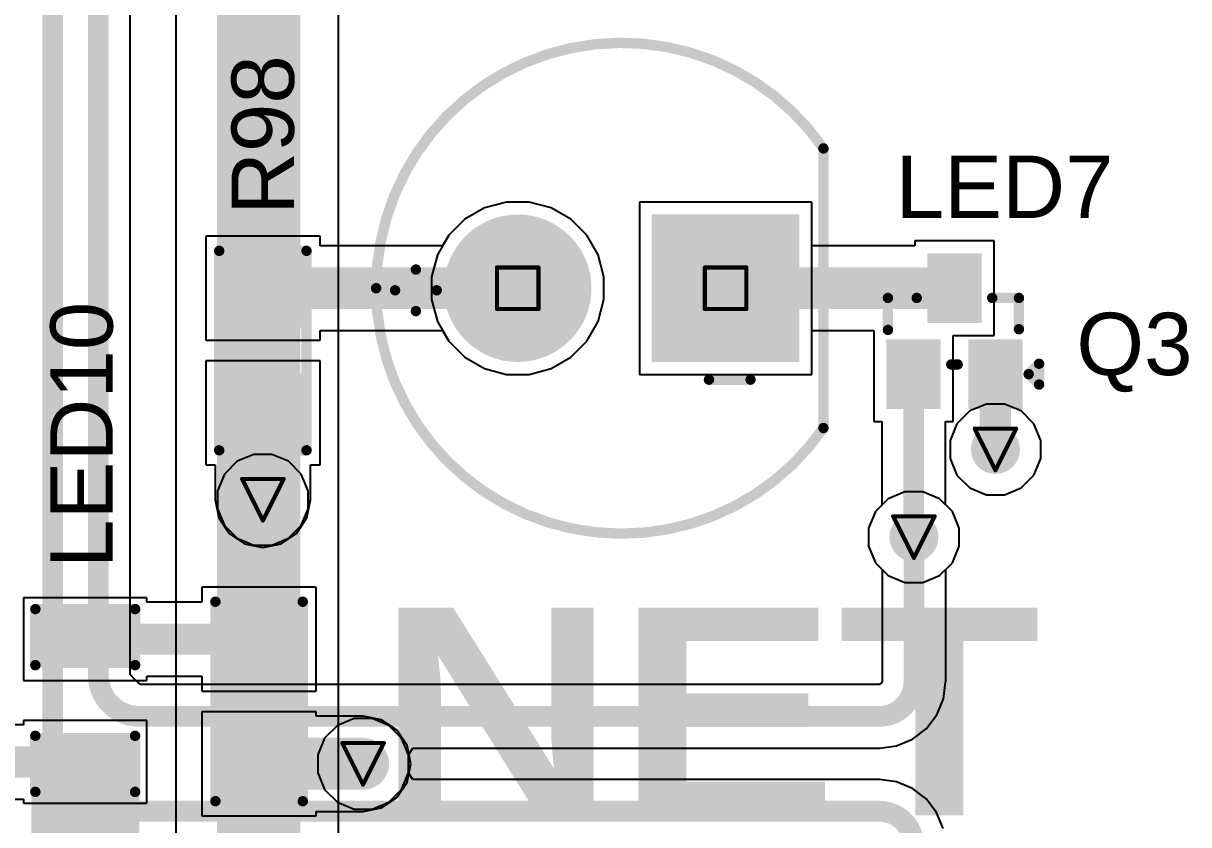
# Model space of a CAD drawing. Header units: inches. Extents: x 0 to 12.2, y 0 to 7.
# Drawn here: x 0.937 to 1.497, y 0.506 to 0.891 of the extents above; entities that cross this region are included whole.
import ezdxf

# ---------------------------------------------------------------- set-up
doc = ezdxf.new("R2010")
doc.units = ezdxf.units.IN
doc.header["$MEASUREMENT"] = 0
for name, color, linetype in [('Bottom Layer', 5, 'Continuous'), ('Bottom Solder', 6, 'Continuous'), ('Drill Drawing', 1, 'Continuous'), ('Layer 1', 16, 'Continuous'), ('Layer 2', 76, 'Continuous'), ('Multi-Layer', 9, 'Continuous'), ('Pad Holes', 156, 'Continuous'), ('Top Layer', 1, 'Continuous'), ('Top Overlay', 2, 'Continuous'), ('Top Paste', 8, 'Continuous'), ('Top Solder', 216, 'Continuous'), ('Via Holes', 16, 'Continuous')]:
    doc.layers.add(name, color=color, linetype=linetype)
doc.styles.add('Arial', font='', dxfattribs={"height": 0.2})
doc.styles.add('Arial Black_Bold', font='', dxfattribs={"height": 0.2})
doc.styles.get('Arial').set_extended_font_data('Arial')
doc.styles.get('Arial Black_Bold').set_extended_font_data('Arial Black', bold=True)

# ---------------------------------------------------------------- blocks, each defined once
blk = doc.blocks.new('R___0603_1')
at = {"layer": 'Top Layer'}
for points in [[(-0.015, 0.0175), (-0.015, -0.0175), (-0.045, -0.0175), (-0.045, 0.0175)], [(0.045, 0.0175), (0.045, -0.0175), (0.015, -0.0175), (0.015, 0.0175)]]:
    blk.add_hatch(color=1, dxfattribs=at).paths.add_polyline_path(points)
at = {"layer": 'Top Paste'}
for points in [[(-0.015, 0.0175), (-0.015, -0.0175), (-0.045, -0.0175), (-0.045, 0.0175)], [(0.045, 0.0175), (0.045, -0.0175), (0.015, -0.0175), (0.015, 0.0175)]]:
    blk.add_hatch(color=8, dxfattribs=at).paths.add_polyline_path(points)
at = {"layer": 'Top Solder'}
for points in [[(-0.011, 0.0215), (-0.011, -0.0215), (-0.049, -0.0215), (-0.049, 0.0215)], [(0.049, 0.0215), (0.049, -0.0215), (0.011, -0.0215), (0.011, 0.0215)]]:
    blk.add_hatch(color=216, dxfattribs=at).paths.add_polyline_path(points)
at = {"layer": 'Top Overlay'}
for points in [[(0.048, 0.021, 0.005, 0.005, 0), (-0.048, 0.021, 0.005, 0.005, 0)], [(-0.048, -0.021, 0.005, 0.005, 0), (-0.048, 0.021, 0.005, 0.005, 0)], [(0.048, -0.021, 0.005, 0.005, 0), (0.048, 0.021, 0.005, 0.005, 0)], [(0.048, -0.021, 0.005, 0.005, 0), (-0.048, -0.021, 0.005, 0.005, 0)]]:
    blk.add_lwpolyline(points, format="xyseb", dxfattribs=at)
for points in [[(-0.04925, 0.021, 0.0025, 0.0025, 1), (-0.04675, 0.021, 0.0025, 0.0025, 1)], [(-0.04925, 0.021, 0.0025, 0.0025, 1), (-0.04675, 0.021, 0.0025, 0.0025, 1)], [(0.04675, 0.021, 0.0025, 0.0025, 1), (0.04925, 0.021, 0.0025, 0.0025, 1)], [(0.04675, 0.021, 0.0025, 0.0025, 1), (0.04925, 0.021, 0.0025, 0.0025, 1)], [(-0.04925, -0.021, 0.0025, 0.0025, 1), (-0.04675, -0.021, 0.0025, 0.0025, 1)], [(-0.04925, -0.021, 0.0025, 0.0025, 1), (-0.04675, -0.021, 0.0025, 0.0025, 1)], [(0.04675, -0.021, 0.0025, 0.0025, 1), (0.04925, -0.021, 0.0025, 0.0025, 1)], [(0.04675, -0.021, 0.0025, 0.0025, 1), (0.04925, -0.021, 0.0025, 0.0025, 1)]]:
    blk.add_lwpolyline(points, format="xyseb", close=True, dxfattribs=at)
blk = doc.blocks.new('R___0603_51')
at = {"layer": 'Top Layer'}
for points in [[(-0.015, 0.0175), (-0.015, -0.0175), (-0.045, -0.0175), (-0.045, 0.0175)], [(0.045, 0.0175), (0.045, -0.0175), (0.015, -0.0175), (0.015, 0.0175)]]:
    blk.add_hatch(color=1, dxfattribs=at).paths.add_polyline_path(points)
at = {"layer": 'Top Paste'}
for points in [[(-0.015, 0.0175), (-0.015, -0.0175), (-0.045, -0.0175), (-0.045, 0.0175)], [(0.045, 0.0175), (0.045, -0.0175), (0.015, -0.0175), (0.015, 0.0175)]]:
    blk.add_hatch(color=8, dxfattribs=at).paths.add_polyline_path(points)
at = {"layer": 'Top Solder'}
for points in [[(-0.011, 0.0215), (-0.011, -0.0215), (-0.049, -0.0215), (-0.049, 0.0215)], [(0.049, 0.0215), (0.049, -0.0215), (0.011, -0.0215), (0.011, 0.0215)]]:
    blk.add_hatch(color=216, dxfattribs=at).paths.add_polyline_path(points)
at = {"layer": 'Top Overlay'}
for points in [[(0.048, 0.021, 0.005, 0.005, 0), (-0.048, 0.021, 0.005, 0.005, 0)], [(-0.048, -0.021, 0.005, 0.005, 0), (-0.048, 0.021, 0.005, 0.005, 0)], [(0.048, -0.021, 0.005, 0.005, 0), (0.048, 0.021, 0.005, 0.005, 0)], [(0.048, -0.021, 0.005, 0.005, 0), (-0.048, -0.021, 0.005, 0.005, 0)]]:
    blk.add_lwpolyline(points, format="xyseb", dxfattribs=at)
for points in [[(-0.04925, 0.021, 0.0025, 0.0025, 1), (-0.04675, 0.021, 0.0025, 0.0025, 1)], [(-0.04925, 0.021, 0.0025, 0.0025, 1), (-0.04675, 0.021, 0.0025, 0.0025, 1)], [(0.04675, 0.021, 0.0025, 0.0025, 1), (0.04925, 0.021, 0.0025, 0.0025, 1)], [(0.04675, 0.021, 0.0025, 0.0025, 1), (0.04925, 0.021, 0.0025, 0.0025, 1)], [(-0.04925, -0.021, 0.0025, 0.0025, 1), (-0.04675, -0.021, 0.0025, 0.0025, 1)], [(-0.04925, -0.021, 0.0025, 0.0025, 1), (-0.04675, -0.021, 0.0025, 0.0025, 1)], [(0.04675, -0.021, 0.0025, 0.0025, 1), (0.04925, -0.021, 0.0025, 0.0025, 1)], [(0.04675, -0.021, 0.0025, 0.0025, 1), (0.04925, -0.021, 0.0025, 0.0025, 1)]]:
    blk.add_lwpolyline(points, format="xyseb", close=True, dxfattribs=at)
blk = doc.blocks.new('SOT_416_168')
at = {"layer": 'Top Layer'}
for points in [[(-0.00906, 0.03347), (0.00906, 0.03347), (0.00906, 0.00788), (-0.00906, 0.00788)], [(-0.02874, -0.00787), (-0.01064, -0.00787), (-0.01064, -0.03347), (-0.02874, -0.03347)], [(0.01064, -0.00787), (0.02874, -0.00787), (0.02874, -0.03347), (0.01064, -0.03347)]]:
    blk.add_hatch(color=1, dxfattribs=at).paths.add_polyline_path(points)
at = {"layer": 'Top Paste'}
for points in [[(-0.00906, 0.03347), (0.00906, 0.03347), (0.00906, 0.00788), (-0.00906, 0.00788)], [(-0.02874, -0.00787), (-0.01064, -0.00787), (-0.01064, -0.03347), (-0.02874, -0.03347)], [(0.01064, -0.00787), (0.02874, -0.00787), (0.02874, -0.03347), (0.01064, -0.03347)]]:
    blk.add_hatch(color=8, dxfattribs=at).paths.add_polyline_path(points)
at = {"layer": 'Top Solder'}
for points in [[(-0.01306, 0.03746), (0.01306, 0.03746), (0.01306, 0.00387), (-0.01306, 0.00387)], [(-0.03275, -0.00387), (-0.00664, -0.00387), (-0.00664, -0.03747), (-0.03275, -0.03747)], [(0.00664, -0.00387), (0.03275, -0.00387), (0.03275, -0.03747), (0.00664, -0.03747)]]:
    blk.add_hatch(color=216, dxfattribs=at).paths.add_polyline_path(points)
at = {"layer": 'Top Overlay'}
for points in [[(-0.032, 0.016, 0.005, 0.005, 0), (-0.01816, 0.016, 0.005, 0.005, 0)], [(-0.032, 0.00062, 0.005, 0.005, 0), (-0.032, 0.016, 0.005, 0.005, 0)], [(0.01816, 0.016, 0.005, 0.005, 0), (0.031, 0.016, 0.005, 0.005, 0)], [(0.031, 0.00094, 0.005, 0.005, 0), (0.031, 0.016, 0.005, 0.005, 0)], [(-0.00153, -0.016, 0.005, 0.005, 0), (0.00153, -0.016, 0.005, 0.005, 0)], [(0.03569, -0.02067, 0.005, 0.005, 0), (0.04069, -0.01567, 0.005, 0.005, 0)], [(0.04069, -0.02567, 0.005, 0.005, 0), (0.04069, -0.01567, 0.005, 0.005, 0)], [(0.03569, -0.02067, 0.005, 0.005, 0), (0.04069, -0.02567, 0.005, 0.005, 0)]]:
    blk.add_lwpolyline(points, format="xyseb", dxfattribs=at)
for points in [[(-0.03325, 0.016, 0.0025, 0.0025, 1), (-0.03075, 0.016, 0.0025, 0.0025, 1)], [(-0.03325, 0.016, 0.0025, 0.0025, 1), (-0.03075, 0.016, 0.0025, 0.0025, 1)], [(-0.01941, 0.016, 0.0025, 0.0025, 1), (-0.01691, 0.016, 0.0025, 0.0025, 1)], [(0.01691, 0.016, 0.0025, 0.0025, 1), (0.01941, 0.016, 0.0025, 0.0025, 1)], [(0.02975, 0.016, 0.0025, 0.0025, 1), (0.03225, 0.016, 0.0025, 0.0025, 1)], [(0.02975, 0.016, 0.0025, 0.0025, 1), (0.03225, 0.016, 0.0025, 0.0025, 1)], [(-0.03325, 0.00062, 0.0025, 0.0025, 1), (-0.03075, 0.00062, 0.0025, 0.0025, 1)], [(0.02975, 0.00094, 0.0025, 0.0025, 1), (0.03225, 0.00094, 0.0025, 0.0025, 1)], [(-0.00279, -0.016, 0.0025, 0.0025, 1), (-0.00028, -0.016, 0.0025, 0.0025, 1)], [(0.00028, -0.016, 0.0025, 0.0025, 1), (0.00279, -0.016, 0.0025, 0.0025, 1)], [(0.03944, -0.01567, 0.0025, 0.0025, 1), (0.04194, -0.01567, 0.0025, 0.0025, 1)], [(0.03944, -0.01567, 0.0025, 0.0025, 1), (0.04194, -0.01567, 0.0025, 0.0025, 1)], [(0.03444, -0.02067, 0.0025, 0.0025, 1), (0.03694, -0.02067, 0.0025, 0.0025, 1)], [(0.03444, -0.02067, 0.0025, 0.0025, 1), (0.03694, -0.02067, 0.0025, 0.0025, 1)], [(0.03944, -0.02567, 0.0025, 0.0025, 1), (0.04194, -0.02567, 0.0025, 0.0025, 1)], [(0.03944, -0.02567, 0.0025, 0.0025, 1), (0.04194, -0.02567, 0.0025, 0.0025, 1)]]:
    blk.add_lwpolyline(points, format="xyseb", close=True, dxfattribs=at)
blk = doc.blocks.new('LED_0603_173')
at = {"layer": 'Top Layer'}
for points in [[(-0.03937, 0.01969), (-0.01969, 0.01969), (-0.01969, -0.01969), (-0.03937, -0.01969)], [(0.01969, 0.01969), (0.03937, 0.01969), (0.03937, -0.01969), (0.01969, -0.01969)]]:
    blk.add_hatch(color=1, dxfattribs=at).paths.add_polyline_path(points)
at = {"layer": 'Top Overlay'}
blk.add_hatch(color=2, dxfattribs=at).paths.add_polyline_path([(0.044, -0.02599), (0.069, -0.02599), (0.069, 0.02601), (0.044, 0.02601)])
at = {"layer": 'Top Paste'}
for points in [[(-0.03937, 0.01969), (-0.01969, 0.01969), (-0.01969, -0.01969), (-0.03937, -0.01969)], [(0.01969, 0.01969), (0.03937, 0.01969), (0.03937, -0.01969), (0.01969, -0.01969)]]:
    blk.add_hatch(color=8, dxfattribs=at).paths.add_polyline_path(points)
at = {"layer": 'Top Solder'}
for points in [[(-0.04337, 0.02369), (-0.01569, 0.02369), (-0.01569, -0.02369), (-0.04337, -0.02369)], [(0.01569, 0.02369), (0.04337, 0.02369), (0.04337, -0.02369), (0.01569, -0.02369)]]:
    blk.add_hatch(color=216, dxfattribs=at).paths.add_polyline_path(points)
at = {"layer": 'Top Overlay'}
for points in [[(-0.017, 0.024, 0.005, 0.005, 0), (-0.044, 0.024, 0.005, 0.005, 0)], [(-0.044, -0.024, 0.005, 0.005, 0), (-0.044, 0.024, 0.005, 0.005, 0)], [(0.044, 0.024, 0.005, 0.005, 0), (0.017, 0.024, 0.005, 0.005, 0)], [(0.044, -0.024, 0.005, 0.005, 0), (0.044, 0.024, 0.005, 0.005, 0)], [(-0.044, -0.024, 0.005, 0.005, 0), (-0.017, -0.024, 0.005, 0.005, 0)], [(0.044, -0.024, 0.005, 0.005, 0), (0.017, -0.024, 0.005, 0.005, 0)]]:
    blk.add_lwpolyline(points, format="xyseb", dxfattribs=at)
for points in [[(-0.04525, 0.024, 0.0025, 0.0025, 1), (-0.04275, 0.024, 0.0025, 0.0025, 1)], [(-0.04525, 0.024, 0.0025, 0.0025, 1), (-0.04275, 0.024, 0.0025, 0.0025, 1)], [(-0.01825, 0.024, 0.0025, 0.0025, 1), (-0.01575, 0.024, 0.0025, 0.0025, 1)], [(0.01575, 0.024, 0.0025, 0.0025, 1), (0.01825, 0.024, 0.0025, 0.0025, 1)], [(0.04275, 0.024, 0.0025, 0.0025, 1), (0.04525, 0.024, 0.0025, 0.0025, 1)], [(0.04275, 0.024, 0.0025, 0.0025, 1), (0.04525, 0.024, 0.0025, 0.0025, 1)], [(-0.04525, -0.024, 0.0025, 0.0025, 1), (-0.04275, -0.024, 0.0025, 0.0025, 1)], [(-0.04525, -0.024, 0.0025, 0.0025, 1), (-0.04275, -0.024, 0.0025, 0.0025, 1)], [(-0.01825, -0.024, 0.0025, 0.0025, 1), (-0.01575, -0.024, 0.0025, 0.0025, 1)], [(0.01575, -0.024, 0.0025, 0.0025, 1), (0.01825, -0.024, 0.0025, 0.0025, 1)], [(0.04275, -0.024, 0.0025, 0.0025, 1), (0.04525, -0.024, 0.0025, 0.0025, 1)], [(0.04275, -0.024, 0.0025, 0.0025, 1), (0.04525, -0.024, 0.0025, 0.0025, 1)]]:
    blk.add_lwpolyline(points, format="xyseb", close=True, dxfattribs=at)
blk = doc.blocks.new('TH_LED_5___Y______175')
at = {"layer": 'Bottom Layer'}
blk.add_hatch(color=5, dxfattribs=at).paths.add_polyline_path([(-0.0815, 0.0315), (-0.0185, 0.0315), (-0.0185, -0.0315), (-0.0815, -0.0315)])
h = blk.add_hatch(color=5, dxfattribs=at)
edge = h.paths.add_edge_path()
edge.add_arc((0.05, 0), 0.0315, 0, 360)
at = {"layer": 'Bottom Solder'}
blk.add_hatch(color=6, dxfattribs=at).paths.add_polyline_path([(-0.0855, 0.0355), (-0.0145, 0.0355), (-0.0145, -0.0355), (-0.0855, -0.0355)])
h = blk.add_hatch(color=6, dxfattribs=at)
edge = h.paths.add_edge_path()
edge.add_arc((0.05, 0), 0.0355, 0, 360)
at = {"layer": 'Layer 1'}
blk.add_hatch(color=16, dxfattribs=at).paths.add_polyline_path([(-0.0815, 0.0315), (-0.0185, 0.0315), (-0.0185, -0.0315), (-0.0815, -0.0315)])
h = blk.add_hatch(color=16, dxfattribs=at)
edge = h.paths.add_edge_path()
edge.add_arc((0.05, 0), 0.0315, 0, 360)
at = {"layer": 'Layer 2'}
blk.add_hatch(color=76, dxfattribs=at).paths.add_polyline_path([(-0.0815, 0.0315), (-0.0185, 0.0315), (-0.0185, -0.0315), (-0.0815, -0.0315)])
h = blk.add_hatch(color=76, dxfattribs=at)
edge = h.paths.add_edge_path()
edge.add_arc((0.05, 0), 0.0315, 0, 360)
at = {"layer": 'Multi-Layer'}
blk.add_hatch(color=9, dxfattribs=at).paths.add_polyline_path([(-0.0815, 0.0315), (-0.0185, 0.0315), (-0.0185, -0.0315), (-0.0815, -0.0315)])
h = blk.add_hatch(color=9, dxfattribs=at)
edge = h.paths.add_edge_path()
edge.add_arc((0.05, 0), 0.0315, 0, 360)
at = {"layer": 'Pad Holes'}
h = blk.add_hatch(color=7, dxfattribs=at)
edge = h.paths.add_edge_path()
edge.add_arc((-0.05, 0), 0.01772, 0, 360)
h = blk.add_hatch(color=7, dxfattribs=at)
edge = h.paths.add_edge_path()
edge.add_arc((0.05, 0), 0.01772, 0, 360)
at = {"layer": 'Top Layer'}
blk.add_hatch(color=1, dxfattribs=at).paths.add_polyline_path([(-0.0815, 0.0315), (-0.0185, 0.0315), (-0.0185, -0.0315), (-0.0815, -0.0315)])
h = blk.add_hatch(color=1, dxfattribs=at)
edge = h.paths.add_edge_path()
edge.add_arc((0.05, 0), 0.0315, 0, 360)
at = {"layer": 'Top Solder'}
blk.add_hatch(color=216, dxfattribs=at).paths.add_polyline_path([(-0.0855, 0.0355), (-0.0145, 0.0355), (-0.0145, -0.0355), (-0.0855, -0.0355)])
h = blk.add_hatch(color=216, dxfattribs=at)
edge = h.paths.add_edge_path()
edge.add_arc((0.05, 0), 0.0355, 0, 360)
at = {"layer": 'Top Overlay'}
for points in [[(-0.09707, 0.06729, 0.005, 0.005, -0.73505), (0.11811, 0, 0.005, 0.005, 0)], [(-0.09707, 0.06729, 0.005, 0.005, 0), (-0.09707, -0.06729, 0.005, 0.005, 0)], [(-0.042, 0.044, 0.005, 0.005, 0), (-0.062, 0.044, 0.005, 0.005, 0)], [(0.099, 0.011, 0.005, 0.005, 0), (0.099, -0.009, 0.005, 0.005, 0)], [(0.11811, 0, 0.005, 0.005, -0.73505), (-0.09707, -0.06729, 0.005, 0.005, 0)], [(0.109, 0.001, 0.005, 0.005, 0), (0.089, 0.001, 0.005, 0.005, 0)]]:
    blk.add_lwpolyline(points, format="xyseb", dxfattribs=at)
for points in [[(-0.09832, 0.06729, 0.0025, 0.0025, 1), (-0.09582, 0.06729, 0.0025, 0.0025, 1)], [(-0.09832, 0.06729, 0.0025, 0.0025, 1), (-0.09582, 0.06729, 0.0025, 0.0025, 1)], [(-0.06325, 0.044, 0.0025, 0.0025, 1), (-0.06075, 0.044, 0.0025, 0.0025, 1)], [(-0.04325, 0.044, 0.0025, 0.0025, 1), (-0.04075, 0.044, 0.0025, 0.0025, 1)], [(0.09775, 0.011, 0.0025, 0.0025, 1), (0.10025, 0.011, 0.0025, 0.0025, 1)], [(0.08775, 0.001, 0.0025, 0.0025, 1), (0.09025, 0.001, 0.0025, 0.0025, 1)], [(0.10775, 0.001, 0.0025, 0.0025, 1), (0.11025, 0.001, 0.0025, 0.0025, 1)], [(0.11686, 0, 0.0025, 0.0025, 1), (0.11936, 0, 0.0025, 0.0025, 1)], [(0.11686, 0, 0.0025, 0.0025, 1), (0.11936, 0, 0.0025, 0.0025, 1)], [(0.09775, -0.009, 0.0025, 0.0025, 1), (0.10025, -0.009, 0.0025, 0.0025, 1)], [(-0.09832, -0.06729, 0.0025, 0.0025, 1), (-0.09582, -0.06729, 0.0025, 0.0025, 1)], [(-0.09832, -0.06729, 0.0025, 0.0025, 1), (-0.09582, -0.06729, 0.0025, 0.0025, 1)]]:
    blk.add_lwpolyline(points, format="xyseb", close=True, dxfattribs=at)

msp = doc.modelspace()

# ---------------------------------------------------------------- hatches: boundary and pattern name
at = {"layer": 'Bottom Layer'}
h = msp.add_hatch(color=5, dxfattribs=at)
edge = h.paths.add_edge_path()
edge.add_arc((1.40419, 0.68622), 0.01181, 0, 360)
h = msp.add_hatch(color=5, dxfattribs=at)
edge = h.paths.add_edge_path()
edge.add_arc((1.05181, 0.662), 0.01181, 0, 360)
h = msp.add_hatch(color=5, dxfattribs=at)
edge = h.paths.add_edge_path()
edge.add_arc((1.365, 0.644), 0.01181, 0, 360)
h = msp.add_hatch(color=5, dxfattribs=at)
edge = h.paths.add_edge_path()
edge.add_arc((1.1, 0.53491), 0.01181, 0, 360)
at = {"layer": 'Layer 1'}
h = msp.add_hatch(color=16, dxfattribs=at)
edge = h.paths.add_edge_path()
edge.add_arc((1.40419, 0.68622), 0.01181, 0, 360)
h = msp.add_hatch(color=16, dxfattribs=at)
edge = h.paths.add_edge_path()
edge.add_arc((1.05181, 0.662), 0.01181, 0, 360)
h = msp.add_hatch(color=16, dxfattribs=at)
edge = h.paths.add_edge_path()
edge.add_arc((1.365, 0.644), 0.01181, 0, 360)
h = msp.add_hatch(color=16, dxfattribs=at)
edge = h.paths.add_edge_path()
edge.add_arc((1.1, 0.53491), 0.01181, 0, 360)
at = {"layer": 'Layer 2'}
h = msp.add_hatch(color=76, dxfattribs=at)
edge = h.paths.add_edge_path()
edge.add_arc((1.40419, 0.68622), 0.01181, 0, 360)
h = msp.add_hatch(color=76, dxfattribs=at)
edge = h.paths.add_edge_path()
edge.add_arc((1.05181, 0.662), 0.01181, 0, 360)
h = msp.add_hatch(color=76, dxfattribs=at)
edge = h.paths.add_edge_path()
edge.add_arc((1.365, 0.644), 0.01181, 0, 360)
h = msp.add_hatch(color=76, dxfattribs=at)
edge = h.paths.add_edge_path()
edge.add_arc((1.1, 0.53491), 0.01181, 0, 360)
at = {"layer": 'Top Layer'}
h = msp.add_hatch(color=1, dxfattribs=at)
edge = h.paths.add_edge_path()
edge.add_arc((1.40419, 0.68622), 0.01181, 0, 360)
h = msp.add_hatch(color=1, dxfattribs=at)
edge = h.paths.add_edge_path()
edge.add_arc((1.05181, 0.662), 0.01181, 0, 360)
h = msp.add_hatch(color=1, dxfattribs=at)
edge = h.paths.add_edge_path()
edge.add_arc((1.365, 0.644), 0.01181, 0, 360)
h = msp.add_hatch(color=1, dxfattribs=at)
edge = h.paths.add_edge_path()
edge.add_arc((1.1, 0.53491), 0.01181, 0, 360)
at = {"layer": 'Via Holes'}
h = msp.add_hatch(color=7, dxfattribs=at)
edge = h.paths.add_edge_path()
edge.add_arc((1.40419, 0.68622), 0.00591, 0, 360)
h = msp.add_hatch(color=7, dxfattribs=at)
edge = h.paths.add_edge_path()
edge.add_arc((1.05181, 0.662), 0.00591, 0, 360)
h = msp.add_hatch(color=7, dxfattribs=at)
edge = h.paths.add_edge_path()
edge.add_arc((1.365, 0.644), 0.00591, 0, 360)
h = msp.add_hatch(color=7, dxfattribs=at)
edge = h.paths.add_edge_path()
edge.add_arc((1.1, 0.53491), 0.00591, 0, 360)

# ---------------------------------------------------------------- linework, layer by layer
at = {"layer": 'Bottom Layer'}
for p, q in [((0.98798, 0.57795), (0.98798, 2.9325)), ((1.15839, 0.80245), (1.14893, 0.79699)), ((1.16894, 0.80528), (1.15839, 0.80245)), ((1.17987, 0.80528), (1.16894, 0.80528)), ((1.19042, 0.80245), (1.17987, 0.80528)), ((1.19989, 0.79699), (1.19042, 0.80245)), ((1.3159, 0.80528), (1.23291, 0.80528)), ((1.23291, 0.80528), (1.23291, 0.72229)), ((1.3159, 0.72229), (1.3159, 0.80528)), ((1.14893, 0.79699), (1.1412, 0.78926)), ((1.20761, 0.78926), (1.19989, 0.79699)), ((1.1412, 0.78926), (1.13574, 0.7798)), ((1.21308, 0.7798), (1.20761, 0.78926)), ((1.13574, 0.7798), (1.13291, 0.76924)), ((1.2159, 0.76924), (1.21308, 0.7798)), ((1.13291, 0.76924), (1.13291, 0.75832)), ((1.2159, 0.75832), (1.2159, 0.76924)), ((1.13291, 0.75832), (1.13574, 0.74776)), ((1.21308, 0.74776), (1.2159, 0.75832)), ((1.13574, 0.74776), (1.1412, 0.7383)), ((1.20761, 0.7383), (1.21308, 0.74776)), ((1.1412, 0.7383), (1.14893, 0.73058)), ((1.19989, 0.73058), (1.20761, 0.7383)), ((1.14893, 0.73058), (1.15839, 0.72511)), ((1.19042, 0.72511), (1.19989, 0.73058)), ((1.15839, 0.72511), (1.16894, 0.72229)), ((1.17987, 0.72229), (1.19042, 0.72511)), ((1.16894, 0.72229), (1.17987, 0.72229)), ((1.23291, 0.72229), (1.3159, 0.72229)), ((1.03946, 0.68049), (1.03332, 0.67435)), ((1.04747, 0.68381), (1.03946, 0.68049)), ((1.05615, 0.68381), (1.04747, 0.68381)), ((1.06417, 0.68049), (1.05615, 0.68381)), ((1.0703, 0.67435), (1.06417, 0.68049)), ((1.03332, 0.67435), (1.03, 0.66634)), ((1.07362, 0.66634), (1.0703, 0.67435)), ((1.03, 0.66634), (1.03, 0.65766)), ((1.07362, 0.65766), (1.07362, 0.66634)), ((1.35265, 0.66249), (1.34651, 0.65635)), ((1.36066, 0.66581), (1.35265, 0.66249)), ((1.36934, 0.66581), (1.36066, 0.66581)), ((1.37735, 0.66249), (1.36934, 0.66581)), ((1.38349, 0.65635), (1.37735, 0.66249)), ((1.03, 0.65766), (1.03332, 0.64965)), ((1.0703, 0.64965), (1.07362, 0.65766)), ((1.34651, 0.65635), (1.34319, 0.64834)), ((1.38681, 0.64834), (1.38349, 0.65635)), ((1.03332, 0.64965), (1.03946, 0.64351)), ((1.06417, 0.64351), (1.0703, 0.64965)), ((1.34319, 0.64834), (1.34319, 0.63966)), ((1.38681, 0.63966), (1.38681, 0.64834)), ((1.03946, 0.64351), (1.04747, 0.64019)), ((1.04747, 0.64019), (1.05615, 0.64019)), ((1.05615, 0.64019), (1.06417, 0.64351)), ((1.34319, 0.63966), (1.34651, 0.63165)), ((1.38349, 0.63165), (1.38681, 0.63966)), ((1.34651, 0.63165), (1.34971, 0.62845)), ((1.34971, 0.62845), (1.34971, 0.57443)), ((1.38029, 0.62845), (1.38349, 0.63165)), ((1.38029, 0.57443), (1.38029, 0.62845)), ((0.99031, 0.57535), (0.98798, 0.57795)), ((0.99291, 0.57302), (0.99031, 0.57535)), ((1.34829, 0.57302), (0.99291, 0.57302)), ((1.34922, 0.57351), (1.34829, 0.57312)), ((1.34829, 0.57312), (1.34829, 0.57302)), ((1.3496, 0.57443), (1.34922, 0.57351)), ((1.34971, 0.57443), (1.3496, 0.57443)), ((1.37918, 0.56615), (1.38023, 0.57413)), ((1.38023, 0.57413), (1.38029, 0.57443)), ((1.37599, 0.55844), (1.37918, 0.56615)), ((1.37091, 0.55182), (1.37599, 0.55844)), ((1.36428, 0.54673), (1.37091, 0.55182)), ((1.35657, 0.54354), (1.36428, 0.54673)), ((1.12181, 0.53925), (1.12393, 0.54243)), ((1.12181, 0.53057), (1.12181, 0.53925)), ((1.12393, 0.54243), (1.34829, 0.54243)), ((1.34829, 0.54243), (1.34859, 0.54249)), ((1.34859, 0.54249), (1.35657, 0.54354)), ((1.12393, 0.52739), (1.12181, 0.53057)), ((1.34829, 0.52739), (1.12393, 0.52739)), ((1.34861, 0.52733), (1.34829, 0.52739)), ((1.35654, 0.52629), (1.34861, 0.52733)), ((1.36423, 0.5231), (1.35654, 0.52629)), ((1.37084, 0.51803), (1.36423, 0.5231)), ((1.3759, 0.51143), (1.37084, 0.51803)), ((1.37909, 0.50374), (1.3759, 0.51143))]:
    msp.add_line(p, q, dxfattribs=at)
for points in [[(0.95067, 0.53549, 0.01, 0.01, 0), (0.95067, 2.95542, 0.01, 0.01, 0)], [(0.97268, 0.57743, 0.01, 0.01, 0), (0.97268, 2.93968, 0.01, 0.01, 0)], [(1.365, 0.57443, 0.01, 0.01, 0), (1.365, 0.644, 0.01, 0.01, 0)], [(0.99239, 0.55772, 0.01, 0.01, -0.414214), (0.97268, 0.57743, 0.01, 0.01, 0)], [(1.365, 0.57443, 0.01, 0.01, -0.414214), (1.34829, 0.55772, 0.01, 0.01, 0)], [(0.99239, 0.55772, 0.01, 0.01, 0), (1.34829, 0.55772, 0.01, 0.01, 0)], [(0.97406, 0.5121, 0.01, 0.01, -0.414214), (0.95067, 0.53549, 0.01, 0.01, 0)], [(0.97406, 0.5121, 0.01, 0.01, 0), (1.34829, 0.5121, 0.01, 0.01, 0)], [(1.34829, 0.5121, 0.01, 0.01, -0.414214), (1.3649, 0.49549, 0.01, 0.01, 0)]]:
    msp.add_lwpolyline(points, format="xyseb", dxfattribs=at)
for points in [[(1.3625, 0.644, 0.005, 0.005, 1), (1.3675, 0.644, 0.005, 0.005, 1)], [(0.97018, 0.57743, 0.005, 0.005, 1), (0.97518, 0.57743, 0.005, 0.005, 1)], [(0.97018, 0.57743, 0.005, 0.005, 1), (0.97518, 0.57743, 0.005, 0.005, 1)], [(1.3625, 0.57443, 0.005, 0.005, 1), (1.3675, 0.57443, 0.005, 0.005, 1)], [(1.3625, 0.57443, 0.005, 0.005, 1), (1.3675, 0.57443, 0.005, 0.005, 1)], [(0.98989, 0.55772, 0.005, 0.005, 1), (0.99489, 0.55772, 0.005, 0.005, 1)], [(0.98989, 0.55772, 0.005, 0.005, 1), (0.99489, 0.55772, 0.005, 0.005, 1)], [(1.34579, 0.55772, 0.005, 0.005, 1), (1.35079, 0.55772, 0.005, 0.005, 1)], [(1.34579, 0.55772, 0.005, 0.005, 1), (1.35079, 0.55772, 0.005, 0.005, 1)], [(0.94817, 0.53549, 0.005, 0.005, 1), (0.95317, 0.53549, 0.005, 0.005, 1)], [(0.94817, 0.53549, 0.005, 0.005, 1), (0.95317, 0.53549, 0.005, 0.005, 1)], [(0.97156, 0.5121, 0.005, 0.005, 1), (0.97656, 0.5121, 0.005, 0.005, 1)], [(0.97156, 0.5121, 0.005, 0.005, 1), (0.97656, 0.5121, 0.005, 0.005, 1)], [(1.34579, 0.5121, 0.005, 0.005, 1), (1.35079, 0.5121, 0.005, 0.005, 1)], [(1.34579, 0.5121, 0.005, 0.005, 1), (1.35079, 0.5121, 0.005, 0.005, 1)]]:
    msp.add_lwpolyline(points, format="xyseb", close=True, dxfattribs=at)
at = {"layer": 'Drill Drawing'}
for points in [[(1.16441, 0.77378, 0.002, 0.002, 0), (1.18441, 0.77378, 0.002, 0.002, 0)], [(1.16441, 0.75378, 0.002, 0.002, 0), (1.16441, 0.77378, 0.002, 0.002, 0)], [(1.18441, 0.75378, 0.002, 0.002, 0), (1.18441, 0.77378, 0.002, 0.002, 0)], [(1.26441, 0.77378, 0.002, 0.002, 0), (1.28441, 0.77378, 0.002, 0.002, 0)], [(1.26441, 0.75378, 0.002, 0.002, 0), (1.26441, 0.77378, 0.002, 0.002, 0)], [(1.28441, 0.75378, 0.002, 0.002, 0), (1.28441, 0.77378, 0.002, 0.002, 0)], [(1.16441, 0.75378, 0.002, 0.002, 0), (1.18441, 0.75378, 0.002, 0.002, 0)], [(1.26441, 0.75378, 0.002, 0.002, 0), (1.28441, 0.75378, 0.002, 0.002, 0)], [(1.39419, 0.69622, 0.002, 0.002, 0), (1.41419, 0.69622, 0.002, 0.002, 0)], [(1.39419, 0.69622, 0.002, 0.002, 0), (1.40419, 0.67622, 0.002, 0.002, 0)], [(1.40419, 0.67622, 0.002, 0.002, 0), (1.41419, 0.69622, 0.002, 0.002, 0)], [(1.04181, 0.672, 0.002, 0.002, 0), (1.06181, 0.672, 0.002, 0.002, 0)], [(1.04181, 0.672, 0.002, 0.002, 0), (1.05181, 0.652, 0.002, 0.002, 0)], [(1.05181, 0.652, 0.002, 0.002, 0), (1.06181, 0.672, 0.002, 0.002, 0)], [(1.355, 0.654, 0.002, 0.002, 0), (1.375, 0.654, 0.002, 0.002, 0)], [(1.355, 0.654, 0.002, 0.002, 0), (1.365, 0.634, 0.002, 0.002, 0)], [(1.365, 0.634, 0.002, 0.002, 0), (1.375, 0.654, 0.002, 0.002, 0)], [(1.09, 0.54491, 0.002, 0.002, 0), (1.11, 0.54491, 0.002, 0.002, 0)], [(1.09, 0.54491, 0.002, 0.002, 0), (1.1, 0.52491, 0.002, 0.002, 0)], [(1.1, 0.52491, 0.002, 0.002, 0), (1.11, 0.54491, 0.002, 0.002, 0)]]:
    msp.add_lwpolyline(points, format="xyseb", dxfattribs=at)
for points in [[(1.16391, 0.77378, 0.001, 0.001, 1), (1.16491, 0.77378, 0.001, 0.001, 1)], [(1.16391, 0.77378, 0.001, 0.001, 1), (1.16491, 0.77378, 0.001, 0.001, 1)], [(1.18391, 0.77378, 0.001, 0.001, 1), (1.18491, 0.77378, 0.001, 0.001, 1)], [(1.18391, 0.77378, 0.001, 0.001, 1), (1.18491, 0.77378, 0.001, 0.001, 1)], [(1.26391, 0.77378, 0.001, 0.001, 1), (1.26491, 0.77378, 0.001, 0.001, 1)], [(1.26391, 0.77378, 0.001, 0.001, 1), (1.26491, 0.77378, 0.001, 0.001, 1)], [(1.28391, 0.77378, 0.001, 0.001, 1), (1.28491, 0.77378, 0.001, 0.001, 1)], [(1.28391, 0.77378, 0.001, 0.001, 1), (1.28491, 0.77378, 0.001, 0.001, 1)], [(1.16391, 0.75378, 0.001, 0.001, 1), (1.16491, 0.75378, 0.001, 0.001, 1)], [(1.16391, 0.75378, 0.001, 0.001, 1), (1.16491, 0.75378, 0.001, 0.001, 1)], [(1.18391, 0.75378, 0.001, 0.001, 1), (1.18491, 0.75378, 0.001, 0.001, 1)], [(1.18391, 0.75378, 0.001, 0.001, 1), (1.18491, 0.75378, 0.001, 0.001, 1)], [(1.26391, 0.75378, 0.001, 0.001, 1), (1.26491, 0.75378, 0.001, 0.001, 1)], [(1.26391, 0.75378, 0.001, 0.001, 1), (1.26491, 0.75378, 0.001, 0.001, 1)], [(1.28391, 0.75378, 0.001, 0.001, 1), (1.28491, 0.75378, 0.001, 0.001, 1)], [(1.28391, 0.75378, 0.001, 0.001, 1), (1.28491, 0.75378, 0.001, 0.001, 1)], [(1.39369, 0.69622, 0.001, 0.001, 1), (1.39469, 0.69622, 0.001, 0.001, 1)], [(1.39369, 0.69622, 0.001, 0.001, 1), (1.39469, 0.69622, 0.001, 0.001, 1)], [(1.41369, 0.69622, 0.001, 0.001, 1), (1.41469, 0.69622, 0.001, 0.001, 1)], [(1.41369, 0.69622, 0.001, 0.001, 1), (1.41469, 0.69622, 0.001, 0.001, 1)], [(1.04131, 0.672, 0.001, 0.001, 1), (1.04231, 0.672, 0.001, 0.001, 1)], [(1.04131, 0.672, 0.001, 0.001, 1), (1.04231, 0.672, 0.001, 0.001, 1)], [(1.06131, 0.672, 0.001, 0.001, 1), (1.06231, 0.672, 0.001, 0.001, 1)], [(1.06131, 0.672, 0.001, 0.001, 1), (1.06231, 0.672, 0.001, 0.001, 1)], [(1.40369, 0.67622, 0.001, 0.001, 1), (1.40469, 0.67622, 0.001, 0.001, 1)], [(1.40369, 0.67622, 0.001, 0.001, 1), (1.40469, 0.67622, 0.001, 0.001, 1)], [(1.05131, 0.652, 0.001, 0.001, 1), (1.05231, 0.652, 0.001, 0.001, 1)], [(1.05131, 0.652, 0.001, 0.001, 1), (1.05231, 0.652, 0.001, 0.001, 1)], [(1.3545, 0.654, 0.001, 0.001, 1), (1.3555, 0.654, 0.001, 0.001, 1)], [(1.3545, 0.654, 0.001, 0.001, 1), (1.3555, 0.654, 0.001, 0.001, 1)], [(1.3745, 0.654, 0.001, 0.001, 1), (1.3755, 0.654, 0.001, 0.001, 1)], [(1.3745, 0.654, 0.001, 0.001, 1), (1.3755, 0.654, 0.001, 0.001, 1)], [(1.3645, 0.634, 0.001, 0.001, 1), (1.3655, 0.634, 0.001, 0.001, 1)], [(1.3645, 0.634, 0.001, 0.001, 1), (1.3655, 0.634, 0.001, 0.001, 1)], [(1.0895, 0.54491, 0.001, 0.001, 1), (1.0905, 0.54491, 0.001, 0.001, 1)], [(1.0895, 0.54491, 0.001, 0.001, 1), (1.0905, 0.54491, 0.001, 0.001, 1)], [(1.1095, 0.54491, 0.001, 0.001, 1), (1.1105, 0.54491, 0.001, 0.001, 1)], [(1.1095, 0.54491, 0.001, 0.001, 1), (1.1105, 0.54491, 0.001, 0.001, 1)], [(1.0995, 0.52491, 0.001, 0.001, 1), (1.1005, 0.52491, 0.001, 0.001, 1)], [(1.0995, 0.52491, 0.001, 0.001, 1), (1.1005, 0.52491, 0.001, 0.001, 1)]]:
    msp.add_lwpolyline(points, format="xyseb", close=True, dxfattribs=at)
at = {"layer": 'Layer 1'}
for p, q in [((1.15839, 0.80245), (1.14893, 0.79699)), ((1.16894, 0.80528), (1.15839, 0.80245)), ((1.17987, 0.80528), (1.16894, 0.80528)), ((1.19042, 0.80245), (1.17987, 0.80528)), ((1.19989, 0.79699), (1.19042, 0.80245)), ((1.3159, 0.80528), (1.23291, 0.80528)), ((1.23291, 0.80528), (1.23291, 0.72229)), ((1.3159, 0.72229), (1.3159, 0.80528)), ((1.14893, 0.79699), (1.1412, 0.78926)), ((1.20761, 0.78926), (1.19989, 0.79699)), ((1.1412, 0.78926), (1.13574, 0.7798)), ((1.21308, 0.7798), (1.20761, 0.78926)), ((1.13574, 0.7798), (1.13291, 0.76924)), ((1.2159, 0.76924), (1.21308, 0.7798)), ((1.13291, 0.76924), (1.13291, 0.75832)), ((1.2159, 0.75832), (1.2159, 0.76924)), ((1.13291, 0.75832), (1.13574, 0.74776)), ((1.21308, 0.74776), (1.2159, 0.75832)), ((1.13574, 0.74776), (1.1412, 0.7383)), ((1.20761, 0.7383), (1.21308, 0.74776)), ((1.1412, 0.7383), (1.14893, 0.73058)), ((1.19989, 0.73058), (1.20761, 0.7383)), ((1.14893, 0.73058), (1.15839, 0.72511)), ((1.19042, 0.72511), (1.19989, 0.73058)), ((1.15839, 0.72511), (1.16894, 0.72229)), ((1.17987, 0.72229), (1.19042, 0.72511)), ((1.16894, 0.72229), (1.17987, 0.72229)), ((1.23291, 0.72229), (1.3159, 0.72229)), ((1.03946, 0.68049), (1.03332, 0.67435)), ((1.04747, 0.68381), (1.03946, 0.68049)), ((1.05615, 0.68381), (1.04747, 0.68381)), ((1.06417, 0.68049), (1.05615, 0.68381)), ((1.0703, 0.67435), (1.06417, 0.68049)), ((1.03332, 0.67435), (1.03, 0.66634)), ((1.07362, 0.66634), (1.0703, 0.67435)), ((1.03, 0.66634), (1.03, 0.65766)), ((1.07362, 0.65766), (1.07362, 0.66634)), ((1.35265, 0.66249), (1.34651, 0.65635)), ((1.36066, 0.66581), (1.35265, 0.66249)), ((1.36934, 0.66581), (1.36066, 0.66581)), ((1.37735, 0.66249), (1.36934, 0.66581)), ((1.38349, 0.65635), (1.37735, 0.66249)), ((1.03, 0.65766), (1.03332, 0.64965)), ((1.0703, 0.64965), (1.07362, 0.65766)), ((1.34651, 0.65635), (1.34319, 0.64834)), ((1.38681, 0.64834), (1.38349, 0.65635)), ((1.03332, 0.64965), (1.03946, 0.64351)), ((1.06417, 0.64351), (1.0703, 0.64965)), ((1.34319, 0.64834), (1.34319, 0.63966)), ((1.38681, 0.63966), (1.38681, 0.64834)), ((1.03946, 0.64351), (1.04747, 0.64019)), ((1.04747, 0.64019), (1.05615, 0.64019)), ((1.05615, 0.64019), (1.06417, 0.64351)), ((1.34319, 0.63966), (1.34651, 0.63165)), ((1.38349, 0.63165), (1.38681, 0.63966)), ((1.34651, 0.63165), (1.35265, 0.62551)), ((1.37735, 0.62551), (1.38349, 0.63165)), ((1.35265, 0.62551), (1.36066, 0.62219)), ((1.36934, 0.62219), (1.37735, 0.62551)), ((1.36066, 0.62219), (1.36934, 0.62219)), ((1.09566, 0.55672), (1.08765, 0.5534)), ((1.10434, 0.55672), (1.09566, 0.55672)), ((1.11235, 0.5534), (1.10434, 0.55672)), ((1.08765, 0.5534), (1.08151, 0.54727)), ((1.11849, 0.54727), (1.11235, 0.5534)), ((1.08151, 0.54727), (1.07819, 0.53925)), ((1.12181, 0.53925), (1.11849, 0.54727)), ((1.07819, 0.53925), (1.07819, 0.53057)), ((1.12181, 0.53057), (1.12181, 0.53925)), ((1.07819, 0.53057), (1.08151, 0.52256)), ((1.11849, 0.52256), (1.12181, 0.53057)), ((1.08151, 0.52256), (1.08765, 0.51642)), ((1.11235, 0.51642), (1.11849, 0.52256)), ((1.08765, 0.51642), (1.09566, 0.5131)), ((1.10434, 0.5131), (1.11235, 0.51642)), ((1.09566, 0.5131), (1.10434, 0.5131))]:
    msp.add_line(p, q, dxfattribs=at)
at = {"layer": 'Layer 2'}
for p, q in [((1.01, 1.04603), (1.01, 0.25907)), ((1.08814, 0.25907), (1.08814, 0.98814)), ((1.15839, 0.80245), (1.14893, 0.79699)), ((1.16894, 0.80528), (1.15839, 0.80245)), ((1.17987, 0.80528), (1.16894, 0.80528)), ((1.19042, 0.80245), (1.17987, 0.80528)), ((1.19989, 0.79699), (1.19042, 0.80245)), ((1.3159, 0.80528), (1.23291, 0.80528)), ((1.23291, 0.80528), (1.23291, 0.72229)), ((1.3159, 0.72229), (1.3159, 0.80528)), ((1.14893, 0.79699), (1.1412, 0.78926)), ((1.20761, 0.78926), (1.19989, 0.79699)), ((1.1412, 0.78926), (1.13574, 0.7798)), ((1.21308, 0.7798), (1.20761, 0.78926)), ((1.13574, 0.7798), (1.13291, 0.76924)), ((1.2159, 0.76924), (1.21308, 0.7798)), ((1.13291, 0.76924), (1.13291, 0.75832)), ((1.2159, 0.75832), (1.2159, 0.76924)), ((1.13291, 0.75832), (1.13574, 0.74776)), ((1.21308, 0.74776), (1.2159, 0.75832)), ((1.13574, 0.74776), (1.1412, 0.7383)), ((1.20761, 0.7383), (1.21308, 0.74776)), ((1.1412, 0.7383), (1.14893, 0.73058)), ((1.19989, 0.73058), (1.20761, 0.7383)), ((1.14893, 0.73058), (1.15839, 0.72511)), ((1.19042, 0.72511), (1.19989, 0.73058)), ((1.15839, 0.72511), (1.16894, 0.72229)), ((1.17987, 0.72229), (1.19042, 0.72511)), ((1.16894, 0.72229), (1.17987, 0.72229)), ((1.23291, 0.72229), (1.3159, 0.72229)), ((1.39985, 0.70803), (1.39183, 0.70471)), ((1.40853, 0.70803), (1.39985, 0.70803)), ((1.41654, 0.70471), (1.40853, 0.70803)), ((1.39183, 0.70471), (1.3857, 0.69858)), ((1.42268, 0.69858), (1.41654, 0.70471)), ((1.3857, 0.69858), (1.38238, 0.69056)), ((1.426, 0.69056), (1.42268, 0.69858)), ((1.38238, 0.69056), (1.38238, 0.68188)), ((1.426, 0.68188), (1.426, 0.69056)), ((1.38238, 0.68188), (1.3857, 0.67387)), ((1.42268, 0.67387), (1.426, 0.68188)), ((1.3857, 0.67387), (1.39183, 0.66773)), ((1.41654, 0.66773), (1.42268, 0.67387)), ((1.39183, 0.66773), (1.39985, 0.66441)), ((1.40853, 0.66441), (1.41654, 0.66773)), ((1.35265, 0.66249), (1.34651, 0.65635)), ((1.36066, 0.66581), (1.35265, 0.66249)), ((1.36934, 0.66581), (1.36066, 0.66581)), ((1.37735, 0.66249), (1.36934, 0.66581)), ((1.38349, 0.65635), (1.37735, 0.66249)), ((1.39985, 0.66441), (1.40853, 0.66441)), ((1.34651, 0.65635), (1.34319, 0.64834)), ((1.38681, 0.64834), (1.38349, 0.65635)), ((1.34319, 0.64834), (1.34319, 0.63966)), ((1.38681, 0.63966), (1.38681, 0.64834)), ((1.34319, 0.63966), (1.34651, 0.63165)), ((1.38349, 0.63165), (1.38681, 0.63966)), ((1.34651, 0.63165), (1.35265, 0.62551)), ((1.37735, 0.62551), (1.38349, 0.63165)), ((1.35265, 0.62551), (1.36066, 0.62219)), ((1.36934, 0.62219), (1.37735, 0.62551)), ((1.36066, 0.62219), (1.36934, 0.62219))]:
    msp.add_line(p, q, dxfattribs=at)
msp.add_lwpolyline([(1.04981, 0.2683, 0.04, 0.04, 0), (1.04981, 1.08157, 0.04, 0.04, 0)], format="xyseb", dxfattribs=at)
at = {"layer": 'Top Layer'}
for p, q in [((1.15839, 0.80245), (1.14893, 0.79699)), ((1.16894, 0.80528), (1.15839, 0.80245)), ((1.17987, 0.80528), (1.16894, 0.80528)), ((1.19042, 0.80245), (1.17987, 0.80528)), ((1.19989, 0.79699), (1.19042, 0.80245)), ((1.3159, 0.80528), (1.23291, 0.80528)), ((1.23291, 0.80528), (1.23291, 0.72229)), ((1.3159, 0.78417), (1.3159, 0.80528)), ((1.14893, 0.79699), (1.1412, 0.78926)), ((1.20761, 0.78926), (1.19989, 0.79699)), ((1.07931, 0.78878), (1.02431, 0.78878)), ((1.02431, 0.78878), (1.02431, 0.73878)), ((1.07931, 0.78417), (1.07931, 0.78878)), ((1.1412, 0.78926), (1.13827, 0.78417)), ((1.21308, 0.7798), (1.20761, 0.78926)), ((1.40356, 0.78657), (1.36544, 0.78657)), ((1.36544, 0.78657), (1.36544, 0.78417)), ((1.40356, 0.74098), (1.40356, 0.78657)), ((1.13827, 0.78417), (1.07931, 0.78417)), ((1.2159, 0.76924), (1.21308, 0.7798)), ((1.36544, 0.78417), (1.3159, 0.78417)), ((1.2159, 0.75832), (1.2159, 0.76924)), ((1.21308, 0.74776), (1.2159, 0.75832)), ((1.20761, 0.7383), (1.21308, 0.74776)), ((1.07931, 0.73878), (1.07931, 0.74339)), ((1.07931, 0.74339), (1.13827, 0.74339)), ((1.13827, 0.74339), (1.1412, 0.7383)), ((1.3159, 0.72229), (1.3159, 0.74339)), ((1.3159, 0.74339), (1.34575, 0.74339)), ((1.34575, 0.74339), (1.34575, 0.69964)), ((1.38386, 0.69964), (1.38386, 0.74098)), ((1.38386, 0.74098), (1.40356, 0.74098)), ((1.02431, 0.73878), (1.07931, 0.73878)), ((1.1412, 0.7383), (1.14893, 0.73058)), ((1.19989, 0.73058), (1.20761, 0.7383)), ((1.07931, 0.72878), (1.02431, 0.72878)), ((1.02431, 0.72878), (1.02431, 0.67878)), ((1.07931, 0.67878), (1.07931, 0.72878)), ((1.14893, 0.73058), (1.15839, 0.72511)), ((1.19042, 0.72511), (1.19989, 0.73058)), ((1.15839, 0.72511), (1.16894, 0.72229)), ((1.17987, 0.72229), (1.19042, 0.72511)), ((1.16894, 0.72229), (1.17987, 0.72229)), ((1.23291, 0.72229), (1.3159, 0.72229)), ((1.34575, 0.69964), (1.34961, 0.69964)), ((1.34961, 0.69964), (1.34961, 0.65946)), ((1.3802, 0.65965), (1.3802, 0.69964)), ((1.3802, 0.69964), (1.38386, 0.69964)), ((1.02431, 0.67878), (1.02887, 0.67878)), ((1.02887, 0.67878), (1.02887, 0.662)), ((1.07475, 0.662), (1.07475, 0.67878)), ((1.07475, 0.67878), (1.07931, 0.67878)), ((1.02887, 0.662), (1.03062, 0.65322)), ((1.07301, 0.65322), (1.07475, 0.662)), ((1.34651, 0.65635), (1.34319, 0.64834)), ((1.34961, 0.65946), (1.34651, 0.65635)), ((1.38349, 0.65635), (1.3802, 0.65965)), ((1.38681, 0.64834), (1.38349, 0.65635)), ((1.03062, 0.65322), (1.03559, 0.64578)), ((1.06803, 0.64578), (1.07301, 0.65322)), ((1.03559, 0.64578), (1.04303, 0.64081)), ((1.06059, 0.64081), (1.06803, 0.64578)), ((1.34319, 0.64834), (1.34319, 0.63966)), ((1.38681, 0.63966), (1.38681, 0.64834)), ((1.04303, 0.64081), (1.05181, 0.63906)), ((1.05181, 0.63906), (1.06059, 0.64081)), ((1.34319, 0.63966), (1.34651, 0.63165)), ((1.38349, 0.63165), (1.38681, 0.63966)), ((1.34651, 0.63165), (1.35265, 0.62551)), ((1.37735, 0.62551), (1.38349, 0.63165)), ((1.35265, 0.62551), (1.36066, 0.62219)), ((1.36934, 0.62219), (1.37735, 0.62551)), ((1.07749, 0.61991), (1.02249, 0.61991)), ((1.02249, 0.61991), (1.02249, 0.61275)), ((1.07749, 0.56991), (1.07749, 0.61991)), ((1.36066, 0.62219), (1.36934, 0.62219)), ((0.99605, 0.61475), (0.93668, 0.61475)), ((0.93668, 0.61475), (0.93668, 0.57507)), ((0.99605, 0.61275), (0.99605, 0.61475)), ((1.02249, 0.61275), (0.99605, 0.61275)), ((0.93668, 0.57507), (0.99605, 0.57507)), ((0.99605, 0.57507), (0.99605, 0.57707)), ((0.99605, 0.57707), (1.02249, 0.57707)), ((1.02249, 0.57707), (1.02249, 0.56991)), ((1.02249, 0.56991), (1.07749, 0.56991)), ((0.99605, 0.5557), (0.93668, 0.5557)), ((0.93668, 0.5557), (0.93668, 0.55364)), ((0.99605, 0.51601), (0.99605, 0.5557)), ((1.07749, 0.55991), (1.02249, 0.55991)), ((1.02249, 0.55991), (1.02249, 0.50991)), ((1.07749, 0.55785), (1.07749, 0.55991)), ((1.1, 0.55785), (1.07749, 0.55785)), ((1.10878, 0.55611), (1.1, 0.55785)), ((1.11622, 0.55113), (1.10878, 0.55611)), ((0.93668, 0.55364), (0.90949, 0.55364)), ((1.12119, 0.54369), (1.11622, 0.55113)), ((1.12294, 0.53491), (1.12119, 0.54369)), ((1.12119, 0.52613), (1.12294, 0.53491)), ((1.11622, 0.51869), (1.12119, 0.52613)), ((0.88307, 0.51795), (0.93668, 0.51795)), ((0.93668, 0.51795), (0.93668, 0.51601)), ((0.93668, 0.51601), (0.99605, 0.51601)), ((1.10878, 0.51372), (1.11622, 0.51869)), ((1.07749, 0.50991), (1.07749, 0.51197)), ((1.07749, 0.51197), (1.1, 0.51197)), ((1.1, 0.51197), (1.10878, 0.51372)), ((1.02249, 0.50991), (1.07749, 0.50991))]:
    msp.add_line(p, q, dxfattribs=at)
for points in [[(1.05181, 0.76378, 0.02, 0.02, 0), (1.17441, 0.76378, 0.02, 0.02, 0)], [(1.27441, 0.76378, 0.02, 0.02, 0), (1.3825, 0.76378, 0.02, 0.02, 0)], [(1.40419, 0.72162, 0.015, 0.015, 0), (1.40459, 0.72203, 0.015, 0.015, 0)], [(1.40419, 0.68622, 0.015, 0.015, 0), (1.40419, 0.72162, 0.015, 0.015, 0)], [(1.36481, 0.72244, 0.01, 0.01, 0), (1.3649, 0.72234, 0.01, 0.01, 0)], [(1.3649, 0.6441, 0.01, 0.01, 0), (1.3649, 0.72234, 0.01, 0.01, 0)], [(1.40419, 0.72244, 0.01, 0.01, 0), (1.40459, 0.72203, 0.01, 0.01, 0)], [(1.05181, 0.662, 0.025, 0.025, 0), (1.05181, 0.70378, 0.025, 0.025, 0)], [(1.3649, 0.6441, 0.01, 0.01, 0), (1.365, 0.644, 0.01, 0.01, 0)], [(0.96636, 0.59491, 0.015, 0.015, 0), (1.04999, 0.59491, 0.015, 0.015, 0)], [(1.05, 0.53491, 0.025, 0.025, 0), (1.1, 0.53491, 0.025, 0.025, 0)], [(0.86407, 0.53579, 0.015, 0.015, 0), (0.9663, 0.53579, 0.015, 0.015, 0)], [(0.9663, 0.53579, 0.01, 0.01, 0), (0.96636, 0.53586, 0.01, 0.01, 0)]]:
    msp.add_lwpolyline(points, format="xyseb", dxfattribs=at)
for points in [[(1.04681, 0.76378, 0.01, 0.01, 1), (1.05681, 0.76378, 0.01, 0.01, 1)], [(1.16941, 0.76378, 0.01, 0.01, 1), (1.17941, 0.76378, 0.01, 0.01, 1)], [(1.26941, 0.76378, 0.01, 0.01, 1), (1.27941, 0.76378, 0.01, 0.01, 1)], [(1.3775, 0.76378, 0.01, 0.01, 1), (1.3875, 0.76378, 0.01, 0.01, 1)], [(1.40044, 0.72162, 0.0075, 0.0075, 1), (1.40794, 0.72162, 0.0075, 0.0075, 1)], [(1.40044, 0.72162, 0.0075, 0.0075, 1), (1.40794, 0.72162, 0.0075, 0.0075, 1)], [(1.40084, 0.72203, 0.0075, 0.0075, 1), (1.40834, 0.72203, 0.0075, 0.0075, 1)], [(1.36231, 0.72244, 0.005, 0.005, 1), (1.36731, 0.72244, 0.005, 0.005, 1)], [(1.3624, 0.72234, 0.005, 0.005, 1), (1.3674, 0.72234, 0.005, 0.005, 1)], [(1.3624, 0.72234, 0.005, 0.005, 1), (1.3674, 0.72234, 0.005, 0.005, 1)], [(1.40169, 0.72244, 0.005, 0.005, 1), (1.40669, 0.72244, 0.005, 0.005, 1)], [(1.40209, 0.72203, 0.005, 0.005, 1), (1.40709, 0.72203, 0.005, 0.005, 1)], [(1.04556, 0.70378, 0.0125, 0.0125, 1), (1.05806, 0.70378, 0.0125, 0.0125, 1)], [(1.40044, 0.68622, 0.0075, 0.0075, 1), (1.40794, 0.68622, 0.0075, 0.0075, 1)], [(1.04556, 0.662, 0.0125, 0.0125, 1), (1.05806, 0.662, 0.0125, 0.0125, 1)], [(1.3624, 0.6441, 0.005, 0.005, 1), (1.3674, 0.6441, 0.005, 0.005, 1)], [(1.3624, 0.6441, 0.005, 0.005, 1), (1.3674, 0.6441, 0.005, 0.005, 1)], [(1.3625, 0.644, 0.005, 0.005, 1), (1.3675, 0.644, 0.005, 0.005, 1)], [(0.96261, 0.59491, 0.0075, 0.0075, 1), (0.97011, 0.59491, 0.0075, 0.0075, 1)], [(1.04624, 0.59491, 0.0075, 0.0075, 1), (1.05374, 0.59491, 0.0075, 0.0075, 1)], [(1.04375, 0.53491, 0.0125, 0.0125, 1), (1.05625, 0.53491, 0.0125, 0.0125, 1)], [(1.09375, 0.53491, 0.0125, 0.0125, 1), (1.10625, 0.53491, 0.0125, 0.0125, 1)], [(0.96255, 0.53579, 0.0075, 0.0075, 1), (0.97005, 0.53579, 0.0075, 0.0075, 1)], [(0.9638, 0.53579, 0.005, 0.005, 1), (0.9688, 0.53579, 0.005, 0.005, 1)], [(0.96386, 0.53586, 0.005, 0.005, 1), (0.96886, 0.53586, 0.005, 0.005, 1)]]:
    msp.add_lwpolyline(points, format="xyseb", close=True, dxfattribs=at)

# ---------------------------------------------------------------- block references
for name, p, rotation in [('TH_LED_5___Y______175', (1.22441, 0.76378), 180), ('R___0603_1', (1.05181, 0.73378), 270), ('LED_0603_173', (0.96636, 0.56538), 270), ('R___0603_51', (1.04999, 0.56491), 270)]:
    msp.add_blockref(name, p, dxfattribs=dict(rotation=rotation))
msp.add_blockref('SOT_416_168', (1.3845, 0.74311))

# ---------------------------------------------------------------- texts
at = {"layer": 'Top Overlay'}
for s, height, rotation, style, p in [('R98', 0.03, 90, 'Arial', (1.06675, 0.79905)), ('LED10', 0.03, 90, 'Arial', (0.97957, 0.62913)), ('NET', 0.1, 360, 'Arial Black_Bold', (1.10629, 0.51012))]:
    msp.add_text(s, height=height, rotation=rotation, dxfattribs=dict(at, style=style)).set_placement(p)
at = {"layer": 'Top Overlay', "style": 'Arial'}
for s, p in [('LED7', (1.35619, 0.79762)), ('Q3', (1.44311, 0.72199))]:
    msp.add_text(s, height=0.03, dxfattribs=at).set_placement(p)

doc.saveas('drawing.dxf')
